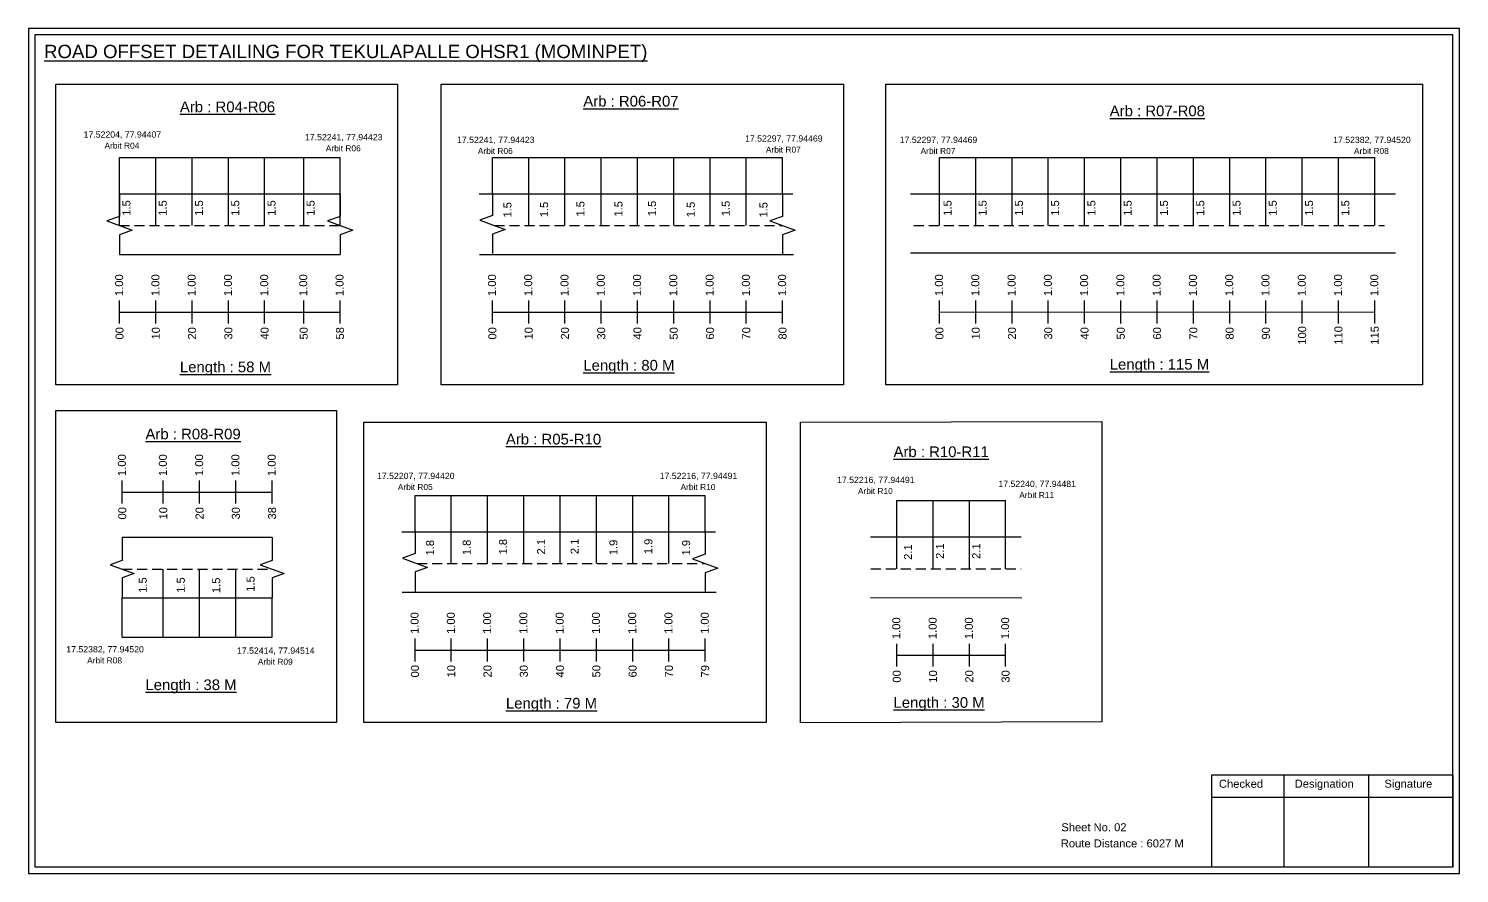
# Model space of a CAD drawing. Header units: inches. Extents: x 1972 to 9977, y 79 to 2755.
# Drawn here: x 6582 to 7119, y 2338 to 2655 of the extents above; entities that cross this region are included whole.
import ezdxf

# ---------------------------------------------------------------- set-up
doc = ezdxf.new("R2010")
doc.units = ezdxf.units.IN
doc.header["$MEASUREMENT"] = 0
doc.linetypes.add('DASHED2', pattern=[0.375, 0.25, -0.125])
doc.layers.add('PDF_Geometry', color=7, linetype='Continuous')
doc.layers.add('PDF_Text', color=5, linetype='Continuous')
doc.styles.add('PDF Arial', font='arial.ttf')
doc.styles.get("Standard").update_dxf_attribs({"font": 'arial.ttf'})

msp = doc.modelspace()

# ---------------------------------------------------------------- linework, layer by layer
at = {"color": 5}
for p, q in [((6616.45, 2606.22), (6699.1, 2606.22)), ((6756.25, 2606.22), (6865.05, 2606.22)), ((6923.89, 2606.22), (7087.09, 2606.22)), ((6727.24, 2479.53), (6836.04, 2479.53)), ((6907.87, 2477.59), (6948.67, 2477.59)), ((6617.48, 2426.37), (6673.65, 2426.37))]:
    msp.add_line(p, q, dxfattribs=at)
for p, q in [((6616.45, 2580.68), (6616.45, 2606.22)), ((6630.05, 2580.68), (6630.05, 2606.22)), ((6643.65, 2580.68), (6643.65, 2606.22)), ((6657.25, 2580.68), (6657.25, 2606.22)), ((6670.85, 2580.68), (6670.85, 2606.22)), ((6685.5, 2580.69), (6685.5, 2606.22)), ((6699.1, 2580.69), (6699.1, 2606.22)), ((6756.25, 2592.57), (6756.25, 2606.22)), ((6769.85, 2580.68), (6769.85, 2606.22)), ((6783.45, 2580.68), (6783.45, 2606.22)), ((6797.05, 2580.68), (6797.05, 2606.22)), ((6810.65, 2580.68), (6810.65, 2606.22)), ((6824.25, 2580.68), (6824.25, 2606.22)), ((6837.85, 2580.68), (6837.85, 2606.22)), ((6851.45, 2580.68), (6851.45, 2606.22)), ((6865.05, 2592.57), (6865.05, 2606.22)), ((6923.89, 2580.68), (6923.89, 2606.22)), ((6937.49, 2580.68), (6937.49, 2606.22)), ((6951.09, 2580.68), (6951.09, 2606.22)), ((6964.69, 2580.68), (6964.69, 2606.22)), ((6978.29, 2580.68), (6978.29, 2606.22)), ((6991.89, 2580.68), (6991.89, 2606.22)), ((7005.49, 2580.68), (7005.49, 2606.22)), ((7019.09, 2580.68), (7019.09, 2606.22)), ((7032.69, 2580.68), (7032.69, 2606.22)), ((7046.29, 2580.68), (7046.29, 2606.22)), ((7059.89, 2580.68), (7059.89, 2606.22)), ((7073.49, 2580.68), (7073.49, 2606.22)), ((7087.09, 2580.68), (7087.09, 2606.22)), ((6616.45, 2592.57), (6699.1, 2592.57)), ((6751.25, 2592.57), (6868.87, 2592.63)), ((6913.01, 2592.57), (7094.91, 2592.57)), ((6616.45, 2569.88), (6699.1, 2569.88)), ((6751.4, 2569.88), (6869.18, 2569.88)), ((7094.91, 2570.38), (6913.01, 2570.38)), ((6727.24, 2465.88), (6727.24, 2479.53)), ((6740.84, 2453.99), (6740.84, 2479.53)), ((6754.44, 2453.99), (6754.44, 2479.53)), ((6768.04, 2453.99), (6768.04, 2479.53)), ((6781.64, 2453.99), (6781.64, 2479.53)), ((6795.24, 2453.99), (6795.24, 2479.53)), ((6808.84, 2453.99), (6808.84, 2479.53)), ((6822.44, 2453.99), (6822.44, 2479.53)), ((6836.04, 2465.87), (6836.04, 2479.53)), ((6907.87, 2452.06), (6907.87, 2477.59)), ((6921.47, 2452.06), (6921.47, 2477.59)), ((6935.07, 2452.06), (6935.07, 2477.59)), ((6948.67, 2452.06), (6948.67, 2477.59)), ((6673.65, 2463.79), (6617.48, 2463.79)), ((6722.24, 2465.88), (6839.86, 2465.93)), ((6898.03, 2463.94), (6954.52, 2463.94)), ((6632.85, 2426.37), (6632.85, 2451.91)), ((6646.45, 2426.37), (6646.45, 2451.91)), ((6660.05, 2426.37), (6660.05, 2451.91)), ((6617.48, 2441.1), (6673.65, 2441.1)), ((6617.48, 2426.37), (6617.48, 2441.1)), ((6673.65, 2426.37), (6673.65, 2441.1)), ((6722.39, 2443.19), (6840.17, 2443.19)), ((6898.03, 2441.26), (6954.74, 2441.13))]:
    msp.add_line(p, q)
at = {"linetype": 'DASHED2', "ltscale": 15}
for p, q in [((6616.45, 2580.69), (6699.1, 2580.69)), ((6757.01, 2580.68), (6865.05, 2580.68)), ((6914.28, 2580.68), (7090.7, 2580.68)), ((6617.48, 2451.91), (6673.65, 2451.91)), ((6728, 2453.99), (6836.04, 2453.99)), ((6898.18, 2452.06), (6954.52, 2452.06))]:
    msp.add_line(p, q, dxfattribs=at)
at = {"color": 217, "true_color": 0x93278f}
for p, q in [((6616.45, 2543.99), (6616.45, 2552.54)), ((6616.45, 2548.25), (6699.1, 2548.27)), ((6630.05, 2543.99), (6630.05, 2552.54)), ((6643.65, 2543.99), (6643.65, 2552.54)), ((6657.25, 2543.99), (6657.25, 2552.54)), ((6670.85, 2543.99), (6670.85, 2552.54)), ((6685.5, 2543.99), (6685.5, 2552.55)), ((6699.1, 2543.99), (6699.1, 2552.55)), ((6756.25, 2543.99), (6756.25, 2552.54)), ((6756.25, 2548.25), (6865.05, 2548.25)), ((6769.85, 2543.99), (6769.85, 2552.54)), ((6783.45, 2543.99), (6783.45, 2552.54)), ((6797.05, 2543.99), (6797.05, 2552.54)), ((6810.65, 2543.99), (6810.65, 2552.54)), ((6824.25, 2543.99), (6824.25, 2552.54)), ((6837.85, 2543.99), (6837.85, 2552.54)), ((6851.45, 2543.99), (6851.45, 2552.54)), ((6865.05, 2543.99), (6865.05, 2552.54)), ((6923.89, 2543.99), (6923.89, 2552.54)), ((6923.89, 2548.25), (7087.09, 2548.29)), ((6937.49, 2543.99), (6937.49, 2552.54)), ((6951.09, 2543.99), (6951.09, 2552.54)), ((6964.69, 2543.99), (6964.69, 2552.54)), ((6978.29, 2543.99), (6978.29, 2552.54)), ((6991.89, 2543.99), (6991.89, 2552.54)), ((7005.49, 2543.99), (7005.49, 2552.54)), ((7019.09, 2543.99), (7019.09, 2552.54)), ((7032.69, 2543.99), (7032.69, 2552.54)), ((7046.29, 2543.99), (7046.29, 2552.54)), ((7059.89, 2543.99), (7059.89, 2552.54)), ((7073.49, 2543.99), (7073.49, 2552.54)), ((7087.09, 2543.99), (7087.09, 2552.54)), ((6617.48, 2476.51), (6617.48, 2485.07)), ((6632.85, 2476.51), (6632.85, 2485.07)), ((6646.45, 2476.51), (6646.45, 2485.07)), ((6660.05, 2476.51), (6660.05, 2485.07)), ((6673.65, 2476.51), (6673.65, 2485.07)), ((6617.48, 2480.78), (6673.65, 2480.78)), ((6727.24, 2417.29), (6727.24, 2425.85)), ((6740.84, 2417.29), (6740.84, 2425.85)), ((6754.44, 2417.29), (6754.44, 2425.85)), ((6768.04, 2417.29), (6768.04, 2425.85)), ((6781.64, 2417.29), (6781.64, 2425.85)), ((6795.24, 2417.29), (6795.24, 2425.85)), ((6808.84, 2417.29), (6808.84, 2425.85)), ((6822.44, 2417.29), (6822.44, 2425.85)), ((6836.04, 2417.29), (6836.04, 2425.85)), ((6727.24, 2421.56), (6836.04, 2421.56)), ((6907.87, 2415.36), (6907.87, 2423.92)), ((6907.87, 2419.63), (6948.67, 2419.64)), ((6921.47, 2415.36), (6921.47, 2423.92)), ((6935.07, 2415.36), (6935.07, 2423.92)), ((6948.67, 2415.36), (6948.67, 2423.92))]:
    msp.add_line(p, q, dxfattribs=at)
for points in [[(6592.59, 2633.7), (6720.68, 2633.7), (6720.68, 2521.02), (6592.59, 2521.02)], [(6737.02, 2633.7), (6887.87, 2633.7), (6887.87, 2521.02), (6737.02, 2521.02)], [(6903.79, 2633.7), (7105.03, 2633.7), (7105.03, 2521.02), (6903.79, 2521.02)], [(6592.59, 2511.34), (6697.75, 2511.34), (6697.75, 2394.33), (6592.59, 2394.33)], [(6708.01, 2507.01), (6858.86, 2507.01), (6858.86, 2394.33), (6708.01, 2394.33)], [(6871.78, 2506.99), (6984.78, 2507.28), (6984.78, 2394.6), (6871.78, 2394.31)]]:
    msp.add_lwpolyline(points, close=True)
at = {"linetype": 'Continuous'}
for points in [[(6616.45, 2592.57), (6616.45, 2584.14), (6611.71, 2582.41), (6621.19, 2578.96), (6616.45, 2577.23), (6616.45, 2569.88)], [(6699.1, 2592.57), (6699.1, 2584.14), (6694.36, 2582.41), (6703.85, 2578.96), (6699.1, 2577.23), (6699.1, 2569.88)], [(6756.23, 2592.85), (6756.23, 2584.42), (6751.49, 2582.69), (6760.97, 2579.24), (6756.23, 2577.52), (6756.23, 2570.17)], [(6865.05, 2592.57), (6865.05, 2584.14), (6860.31, 2582.41), (6869.79, 2578.96), (6865.05, 2577.23), (6865.05, 2569.88)], [(6617.48, 2463.79), (6617.48, 2455.18), (6612.98, 2453.54), (6621.98, 2450.27), (6617.48, 2448.63), (6617.48, 2441.1)], [(6673.65, 2463.79), (6673.65, 2455.18), (6669.15, 2453.54), (6678.15, 2450.27), (6673.65, 2448.63), (6673.65, 2441.1)], [(6673.65, 2463.79), (6673.65, 2455.18), (6669.15, 2453.54), (6678.15, 2450.27), (6673.65, 2448.63), (6673.65, 2441.1)], [(6727.22, 2466.16), (6727.22, 2457.73), (6722.48, 2456), (6731.96, 2452.55), (6727.22, 2450.82), (6727.22, 2443.47)], [(6836.04, 2465.87), (6836.04, 2457.44), (6831.3, 2455.72), (6840.78, 2452.26), (6836.04, 2450.54), (6836.04, 2443.19)]]:
    msp.add_lwpolyline(points, dxfattribs=at)
at = {"layer": 'PDF_Geometry'}
for points in [[(6582.34, 2654.53), (6582.34, 2337.82), (7118.82, 2337.82), (7118.82, 2654.53)], [(6584.67, 2652.21), (6584.67, 2340.24), (7116.4, 2340.24), (7116.4, 2652.21)]]:
    msp.add_lwpolyline(points, close=True, dxfattribs=at)
at = {"layer": 'PDF_Geometry', "color": 242, "true_color": 0xcc1f26}
msp.add_lwpolyline([(7116.4, 2340.15), (7026.05, 2340.15), (7026.05, 2374.76), (7116.4, 2374.76)], close=True, dxfattribs=at)
for points in [[(7053.04, 2374.76), (7053.04, 2340.15)], [(7084.76, 2374.76), (7084.76, 2340.15)], [(7026.05, 2366.38), (7116.4, 2366.38)]]:
    msp.add_lwpolyline(points, dxfattribs=at)

# ---------------------------------------------------------------- texts
at = {"color": 242, "true_color": 0xcd2027}
for s, height, p in [('%%UROAD OFFSET DETAILING FOR TEKULAPALLE OHSR1 (MOMINPET)', 5, (6588.12, 2643.46)), ('%%UArb : R06-R07', 4, (6790.33, 2625.32)), ('%%UArb : R04-R06', 4, (6639.07, 2623.2)), ('%%UArb : R07-R08', 4, (6987.71, 2621.69)), ('%%ULength : 58 M', 4, (6639.07, 2525.7)), ('%%ULength : 80 M', 4, (6790.33, 2526.32)), ('%%ULength : 115 M', 4, (6987.71, 2526.69)), ('%%UArb : R08-R09', 4, (6626.16, 2500.54)), ('%%UArb : R05-R10', 4, (6761.31, 2498.62)), ('%%UArb : R10-R11', 4, (6906.65, 2493.9)), ('%%ULength : 38 M', 4, (6626.16, 2406.54)), ('%%ULength : 79 M', 4, (6761.31, 2399.62)), ('%%ULength : 30 M', 4, (6906.65, 2399.9))]:
    msp.add_text(s, height=height, dxfattribs=at).set_placement(p)
at = {"color": 5}
for s, height, p in [('17.52204, 77.94407', 2.34, (6602.97, 2613.67)), ('17.52241, 77.94423', 2.34, (6685.97, 2612.67)), ('17.52241, 77.94423', 2.34, (6742.97, 2611.67)), ('17.52297, 77.94469', 2.34, (6850.97, 2612.17)), ('17.52297, 77.94469', 2.34, (6908.97, 2611.67)), ('17.52382, 77.94520', 2.34, (7071.47, 2611.67)), ('Arbit R04', 2.246, (6610.79, 2609.54)), ('Arbit R06', 2.246, (6693.79, 2608.54)), ('Arbit R06', 2.246, (6750.79, 2607.54)), ('Arbit R07', 2.246, (6858.79, 2608.04)), ('Arbit R07', 2.246, (6916.79, 2607.54)), ('Arbit R08', 2.246, (7079.29, 2607.54)), ('17.52207, 77.94420', 2.34, (6712.97, 2485.67)), ('Arbit R05', 2.246, (6720.79, 2481.54)), ('17.52216, 77.94491', 2.34, (6818.97, 2485.67)), ('Arbit R10', 2.246, (6826.79, 2481.54)), ('17.52216, 77.94491', 2.34, (6885.47, 2484.17)), ('17.52240, 77.94481', 2.34, (6945.97, 2482.67)), ('Arbit R10', 2.246, (6893.29, 2480.04)), ('Arbit R11', 2.246, (6953.79, 2478.54)), ('17.52382, 77.94520', 2.34, (6596.47, 2420.67)), ('17.52414, 77.94514', 2.34, (6660.47, 2420.17)), ('Arbit R08', 2.246, (6604.29, 2416.54)), ('Arbit R09', 2.246, (6668.29, 2416.04))]:
    msp.add_text(s, height=height, dxfattribs=at).set_placement(p)
for s, p in [('1.5', (6620.52, 2584.36)), ('1.5', (6634.12, 2584.36)), ('1.5', (6647.72, 2584.36)), ('1.5', (6661.32, 2584.36)), ('1.5', (6674.92, 2584.36)), ('1.5', (6689.57, 2584.36)), ('1.5', (6763.38, 2583.67)), ('1.5', (6777.13, 2583.8)), ('1.5', (6790.75, 2584.05)), ('1.5', (6805.01, 2584.05)), ('1.5', (6817.6, 2584.18)), ('1.5', (6832.12, 2583.8)), ('1.5', (6845.22, 2584.18)), ('1.5', (6859.38, 2583.68)), ('1.5', (6928.4, 2584.36)), ('1.5', (6941.55, 2584.36)), ('1.5', (6955.15, 2584.36)), ('1.5', (6968.75, 2584.36)), ('1.5', (6982.35, 2584.36)), ('1.5', (6995.95, 2584.36)), ('1.5', (7009.55, 2584.36)), ('1.5', (7023.15, 2584.36)), ('1.5', (7036.75, 2584.36)), ('1.5', (7050.35, 2584.36)), ('1.5', (7063.95, 2584.36)), ('1.5', (7077.55, 2584.36)), ('1.8', (6734.37, 2456.97)), ('1.8', (6748.12, 2457.1)), ('1.8', (6761.74, 2457.36)), ('2.1', (6776, 2457.36)), ('2.1', (6788.59, 2457.49)), ('1.9', (6803.11, 2457.1)), ('1.9', (6816.21, 2457.49)), ('1.9', (6830.37, 2456.99)), ('2.1', (6913.58, 2455.37)), ('2.1', (6925.54, 2455.73)), ('2.1', (6939.14, 2455.73)), ('1.5', (6626.64, 2443.01)), ('1.5', (6640.9, 2443.01)), ('1.5', (6654.17, 2442.89)), ('1.5', (6667.06, 2443.39))]:
    msp.add_text(s, height=3, rotation=90).set_placement(p)
at = {"color": 217, "true_color": 0x93278f}
for s, p in [('1.00', (6617.78, 2554.28)), ('1.00', (6631.38, 2554.28)), ('1.00', (6644.98, 2554.28)), ('1.00', (6658.58, 2554.28)), ('1.00', (6672.18, 2554.28)), ('1.00', (6686.83, 2554.28)), ('1.00', (6700.43, 2554.28)), ('1.00', (6757.58, 2554.28)), ('1.00', (6771.18, 2554.28)), ('1.00', (6784.78, 2554.28)), ('1.00', (6798.38, 2554.28)), ('1.00', (6811.98, 2554.28)), ('1.00', (6825.58, 2554.28)), ('1.00', (6839.18, 2554.28)), ('1.00', (6852.78, 2554.28)), ('1.00', (6866.38, 2554.28)), ('1.00', (6925.21, 2554.28)), ('1.00', (6938.81, 2554.28)), ('1.00', (6952.41, 2554.28)), ('1.00', (6966.01, 2554.28)), ('1.00', (6979.61, 2554.28)), ('1.00', (6993.21, 2554.28)), ('1.00', (7006.81, 2554.28)), ('1.00', (7020.41, 2554.28)), ('1.00', (7034.01, 2554.28)), ('1.00', (7047.61, 2554.28)), ('1.00', (7061.21, 2554.28)), ('1.00', (7074.81, 2554.28)), ('1.00', (7088.41, 2554.28)), ('00', (6617.93, 2537.96)), ('10', (6631.53, 2537.96)), ('20', (6645.13, 2537.96)), ('30', (6658.73, 2537.96)), ('40', (6672.33, 2537.96)), ('50', (6686.98, 2537.96)), ('58', (6700.58, 2537.96)), ('00', (6757.73, 2537.96)), ('10', (6771.33, 2537.96)), ('20', (6784.93, 2537.96)), ('30', (6798.53, 2537.96)), ('40', (6812.13, 2537.96)), ('50', (6825.73, 2537.96)), ('60', (6839.33, 2537.96)), ('70', (6852.93, 2537.96)), ('80', (6866.53, 2537.96)), ('00', (6925.36, 2537.96)), ('10', (6938.96, 2537.96)), ('20', (6952.56, 2537.96)), ('30', (6966.16, 2537.96)), ('40', (6979.76, 2537.96)), ('50', (6993.36, 2537.96)), ('60', (7006.96, 2537.96)), ('70', (7020.56, 2537.96)), ('80', (7034.16, 2537.96)), ('90', (7047.76, 2537.96)), ('100', (7061.36, 2536.01)), ('110', (7074.96, 2536.01)), ('115', (7088.56, 2536.01)), ('1.00', (6618.81, 2486.81)), ('1.00', (6634.18, 2486.81)), ('1.00', (6647.78, 2486.81)), ('1.00', (6661.38, 2486.81)), ('1.00', (6674.98, 2486.81)), ('00', (6618.96, 2470.49)), ('10', (6634.33, 2470.49)), ('20', (6647.93, 2470.49)), ('30', (6661.53, 2470.49)), ('38', (6675.13, 2470.49)), ('1.00', (6728.56, 2427.59)), ('1.00', (6742.16, 2427.59)), ('1.00', (6755.76, 2427.59)), ('1.00', (6769.36, 2427.59)), ('1.00', (6782.96, 2427.59)), ('1.00', (6796.56, 2427.59)), ('1.00', (6810.16, 2427.59)), ('1.00', (6823.76, 2427.59)), ('1.00', (6837.36, 2427.59)), ('1.00', (6909.2, 2425.65)), ('1.00', (6922.8, 2425.65)), ('1.00', (6936.4, 2425.65)), ('1.00', (6950, 2425.65)), ('00', (6728.71, 2411.27)), ('10', (6742.31, 2411.27)), ('20', (6755.91, 2411.27)), ('30', (6769.51, 2411.27)), ('40', (6783.11, 2411.27)), ('50', (6796.71, 2411.27)), ('60', (6810.31, 2411.27)), ('70', (6823.91, 2411.27)), ('79', (6837.51, 2411.27)), ('00', (6909.35, 2409.33)), ('10', (6922.95, 2409.33)), ('20', (6936.55, 2409.33)), ('30', (6950.15, 2409.33))]:
    msp.add_text(s, height=3, rotation=90, dxfattribs=at).set_placement(p)
for s, p in [('Sheet No. 02', (6969.55, 2353.62)), ('Route Distance : 6027 M', (6969.37, 2347.57))]:
    msp.add_text(s, height=3).set_placement(p)
at = {"layer": 'PDF_Text', "color": 7, "attachment_point": 7, "style": 'PDF Arial'}
for s, insert, char_height in [('Checked', (7028.66, 2369.87), 3.001), ('Designation', (7057.04, 2369.04), 3.0006), ('Signature', (7090.72, 2369.04), 3.001)]:
    msp.add_mtext(s, dxfattribs=dict(at, insert=insert, char_height=char_height))

doc.saveas('drawing.dxf')
